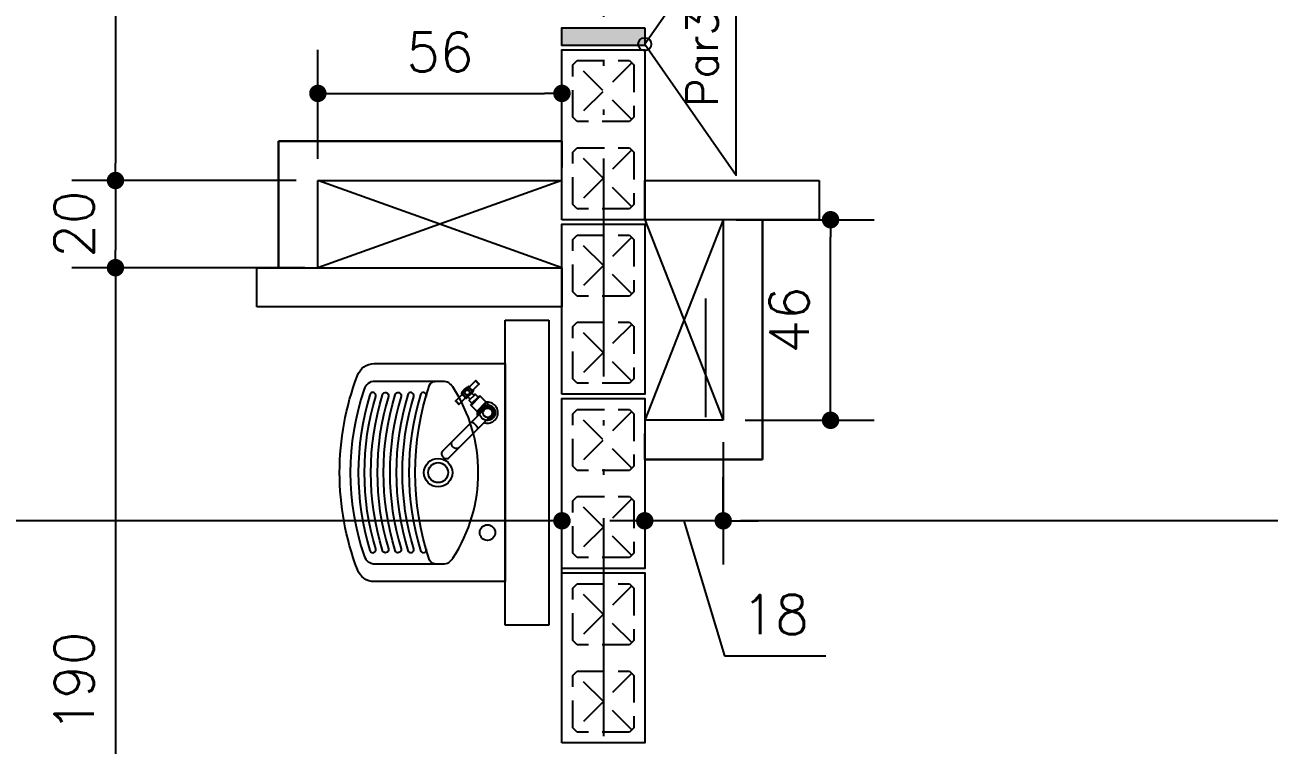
# Model space of a CAD drawing. Extents: x -14651 to 11095, y -4567 to -1290.
# Drawn here: x 731.3 to 1016.8, y -4069.1 to -3903.9 of the extents above; entities that cross this region are included whole.
import ezdxf
from ezdxf.enums import TextEntityAlignment as Align

# ---------------------------------------------------------------- set-up
doc = ezdxf.new("R2010")
doc.units = 0
doc.header["$LTSCALE"] = 25
doc.linetypes.add('DASHED2', pattern=[0.375, 0.25, -0.125])
doc.linetypes.add('ESTILO_TQS_0004', pattern=[3.3, 2, -0.4, 0.05, -0.4, 0.05, -0.4])
for name, color, linetype in [('203', 1, 'DASHED2'), ('241', 2, 'Continuous'), ('247', 50, 'Continuous'), ('253', 251, 'Continuous'), ('ALVENARIA NÃO ESTRUTURAL', 242, 'Continuous'), ('COTA', 1, 'Continuous'), ('EIXOS', 1, 'ESTILO_TQS_0004'), ('Pena_1', 1, 'Continuous'), ('PROJ', 252, 'Continuous'), ('XREF-MC41-BAS-PLN-TIPO-1AO14-FINAL-10$0$PAR_ALV_BAI_ATOMO', 2, 'Continuous'), ('XREF-MC41-BAS-PLN-TIPO-1AO14-FINAL-10$0$PAR_DRY_ATOMO', 3, 'Continuous')]:
    doc.layers.add(name, color=color, linetype=linetype)
doc.styles.add('COTA', font='romans.shx')
doc.dimstyles.new('forma', dxfattribs={"dimscale": 5, "dimtxt": 1.8, "dimasz": 0.8, "dimexe": 2, "dimexo": 1, "dimgap": 1, "dimtad": 1, "dimdec": 1, "dimzin": 9, "dimtxsty": 'COTA', "dimblk1": 'DOT', "dimblk2": 'DOT', "dimsah": 1, "dimcen": 0, "dimdle": 1, "dimclrd": 256, "dimclre": 256, "dimclrt": 2, "dimadec": 0, "dimazin": 0, "dimtfac": 1, "dimtdec": 0, "dimtmove": 0, "dimatfit": 3, "dimfxl": 1, "dimtolj": 1, "dimtzin": 0, "dimarcsym": 0})
pattern_1 = [(0, (8.871, 4.255), (0, 6.985), [5.08, -1.905]), (90, (8.871, 4.255), (-6.985, 4e-16), [5.08, -1.905])]

# ---------------------------------------------------------------- blocks, each defined once
blk = doc.blocks.new('P4020')
blk.add_lwpolyline([(-19.5, -9.5), (19.5, -9.5), (19.5, 9.5), (-19.5, 9.5), (-19.5, -9.5)])
at = {"color": 1, "linetype": 'DASHED2'}
for points in [[(-17, -6), (-16, -7), (-4, -7), (-3, -6), (-3, 6), (-4, 7), (-16, 7), (-17, 6), (-17, -6)], [(3, -6), (4, -7), (16, -7), (17, -6), (17, 6), (16, 7), (4, 7), (3, 6), (3, -6)]]:
    blk.add_lwpolyline(points, dxfattribs=at)
at = {"layer": '203', "color": 253}
for p, q in [((-16.5, 6.5), (-3.5, -6.5)), ((-3.5, 6.5), (-16.5, -6.5)), ((16.5, 6.5), (3.5, -6.5)), ((3.5, 6.5), (16.5, -6.5))]:
    blk.add_line(p, q, dxfattribs=at)
blk = doc.blocks.new('P0520')
at = {"layer": '253'}
blk.add_hatch(color=129, dxfattribs=at).paths.add_polyline_path([(2, 9.5), (-2, 9.5), (-2, -9.5), (2, -9.5)])
blk.add_lwpolyline([(2, 9.5), (-2, 9.5), (-2, -9.5), (2, -9.5), (2, 9.5)])
blk = doc.blocks.new('_IDNPAR_2')
at = {"color": 3}
blk.add_lwpolyline([(1, -0.7), (0, 0), (-1, -0.7)], close=True, dxfattribs=at)
blk.add_circle((0, 0), 0.05, dxfattribs=at)
at = {"layer": '247', "color": 2, "style": 'COTA', "flags": 8}
blk.add_attdef('ID', text='', height=0.24, dxfattribs=at).set_placement((0, -0.4383), align=Align.MIDDLE_CENTER)
blk = doc.blocks.new('_Dot')
at = {"color": 0, "linetype": 'ByBlock', "lineweight": -2}
blk.add_line((-0.5, 0), (-1, 0), dxfattribs=at)
at = {"color": 0, "linetype": 'ByBlock', "const_width": 0.5}
blk.add_lwpolyline([(-0.25, 0, 1), (0.25, 0, 1)], format="xyb", close=True, dxfattribs=at)
blk = doc.blocks.new('*D136')
at = {"layer": 'COTA', "lineweight": -2, "transparency": 16777216}
for p, q in [((757.08, -3678.6), (762.08, -3678.6)), ((752.08, -3682.6), (752.08, -3935.6)), ((793.52, -3939.6), (742.08, -3939.6))]:
    blk.add_line(p, q, dxfattribs=at)
at = {"layer": 'Defpoints', "color": 0, "transparency": 16777216}
for p in [(752.08, -3678.6), (752.08, -3939.6), (798.52, -3939.6)]:
    blk.add_point(p, dxfattribs=at)
at = {"layer": 'COTA', "lineweight": -2, "transparency": 16777216, "xscale": 4, "yscale": 4, "zscale": 4}
for p, rotation in [((752.08, -3678.6), 90), ((752.08, -3939.6), 270)]:
    blk.add_blockref('_Dot', p, dxfattribs=dict(at, rotation=rotation))
at = {"layer": 'COTA', "color": 2, "transparency": 16777216, "insert": (742.58, -3809.1), "char_height": 9, "attachment_point": 5, "rotation": 90, "style": 'COTA'}
blk.add_mtext('\\A1;261 ', dxfattribs=at)
blk = doc.blocks.new('A$Cf20c1e06')
at = {"true_color": 0xffffff}
h = blk.add_hatch(dxfattribs=at)
h.set_pattern_fill('ANGLE')
h.set_pattern_definition(pattern_1)
h.paths.add_polyline_path([(9.1085, 4.192, -0.113615), (9.1213, 4.2195, -0.231363), (9.1182, 4.218), (8.623, 4.218, -0.07375), (8.6332, 4.1958), (8.6801, 3.9855, 0.351222), (8.6839, 3.9825), (9.0586, 3.9825, 0.351222), (9.0624, 3.9855)])
h.paths.add_polyline_path([(9.1221, 4.251, 0.414214), (9.1182, 4.2548), (8.6242, 4.2548, 0.460965), (8.6203, 4.2504), (8.6203, 4.2219, -0.014121), (8.623, 4.218), (9.1182, 4.218, 0.414214), (9.1221, 4.2219)])
h.paths.add_polyline_path([(8.8964, 3.8675, 0.414214), (8.8916, 3.8723), (8.8569, 3.8723, 0.414214), (8.852, 3.8674), (8.8521, 3.8305), (8.8965, 3.8306)])
h.paths.add_polyline_path([(8.8965, 3.9825), (8.852, 3.9825), (8.852, 3.9231), (8.8965, 3.9231)])
h = blk.add_hatch(dxfattribs=at)
h.set_pattern_fill('ANGLE')
h.set_pattern_definition(pattern_1)
h.paths.add_polyline_path([(8.8965, 3.9825), (8.852, 3.9825), (8.852, 3.9231), (8.8965, 3.9231)])
h.paths.add_polyline_path([(8.8982, 3.8257), (8.8498, 3.8257), (8.8498, 3.7783, 1), (8.8983, 3.7783)], flags=17)
h.paths.add_polyline_path([(9.1085, 4.192, -0.113615), (9.1213, 4.2195, -0.231363), (9.1182, 4.218), (8.623, 4.218, -0.07375), (8.6332, 4.1958), (8.6801, 3.9855, 0.351222), (8.6839, 3.9825), (9.0586, 3.9825, 0.351222), (9.0624, 3.9855)])
h.paths.add_polyline_path([(9.1221, 4.251, 0.414214), (9.1182, 4.2548), (8.6242, 4.2548, 0.460965), (8.6203, 4.2504), (8.6203, 4.2219, -0.014121), (8.623, 4.218), (9.1182, 4.218, 0.414214), (9.1221, 4.2219)])
h.paths.add_polyline_path([(8.8983, 3.7783), (8.8982, 3.8257), (8.8498, 3.8257), (8.8498, 3.7783, 1)])
h.paths.add_polyline_path([(8.9007, 3.8306, -0.414214), (8.9031, 3.8283), (8.9031, 3.8281, -0.414214), (8.9007, 3.8258), (8.8982, 3.8257), (8.8983, 3.7783, -1), (8.8498, 3.7783), (8.8498, 3.8257), (8.8472, 3.8257, -0.414214), (8.8449, 3.828), (8.8449, 3.8282, -0.414214), (8.8472, 3.8305), (8.8521, 3.8305), (8.852, 3.8674, -0.414214), (8.8569, 3.8723), (8.8569, 3.8742, -0.414214), (8.8598, 3.8771), (8.8648, 3.8771), (8.8648, 3.8988), (8.864, 3.8988, -0.222161), (8.8603, 3.9005), (8.8569, 3.9045), (8.8577, 3.9045), (8.8516, 3.9127), (8.844, 3.9127), (8.844, 3.9231), (8.9048, 3.9231), (8.9048, 3.9127), (8.8972, 3.9127), (8.8912, 3.9045), (8.8925, 3.9045), (8.8892, 3.9006, -0.222161), (8.8855, 3.8988), (8.8836, 3.8988), (8.8836, 3.8771), (8.8893, 3.8771, -0.414214), (8.8922, 3.8742), (8.8922, 3.8723, -0.378388), (8.8964, 3.8675), (8.8965, 3.8306)])
at = {"layer": 'ALVENARIA NÃO ESTRUTURAL'}
for p, q in [((8.4427, 4.6153), (7.7927, 4.6153)), ((7.7927, 4.6153), (7.7927, 4.3253)), ((7.7927, 4.3253), (7.7927, 4.6153)), ((7.7927, 4.6153), (8.4427, 4.6153)), ((8.4427, 4.5253), (8.4427, 4.6153)), ((8.4427, 4.6153), (8.4427, 4.5553)), ((7.8827, 4.3253), (7.8827, 4.5253)), ((7.8827, 4.5253), (8.4427, 4.5253)), ((8.6327, 4.4353), (8.6327, 4.5253)), ((8.6327, 4.5253), (9.0327, 4.5253)), ((9.0327, 4.5253), (9.0327, 4.4353)), ((9.0327, 4.4353), (8.6327, 4.4353)), ((8.9027, 4.4353), (8.8127, 4.4353)), ((8.8127, 4.4353), (8.8127, 3.9753)), ((8.8427, 4.4353), (8.9027, 4.4353)), ((8.9027, 3.8853), (8.9027, 4.4353)), ((8.9027, 4.4353), (8.9027, 3.8853)), ((7.7427, 4.3253), (8.4427, 4.3253)), ((7.7427, 4.2353), (7.7427, 4.3253)), ((8.4427, 4.3253), (8.4427, 4.2353)), ((8.4427, 4.2353), (7.7427, 4.2353)), ((8.3127, 3.5053), (8.3127, 4.2053)), ((8.3127, 4.2053), (8.4127, 4.2053)), ((8.4127, 4.2053), (8.4127, 3.5053)), ((8.8127, 3.9753), (8.6327, 3.9753)), ((8.6327, 3.9753), (8.6327, 3.8853)), ((8.6327, 3.8853), (8.6327, 3.9453)), ((8.6327, 3.8853), (8.9027, 3.8853)), ((8.9027, 3.8853), (8.6327, 3.8853)), ((8.4127, 3.5053), (8.3127, 3.5053))]:
    blk.add_line(p, q, dxfattribs=at)
at = {"layer": 'Pena_1'}
for p, q in [((8.4427, 4.3253), (7.8827, 4.5253)), ((8.4427, 4.5253), (7.8827, 4.3253)), ((8.6327, 4.4353), (8.8127, 3.9753)), ((8.8127, 4.4353), (8.6327, 3.9753))]:
    blk.add_line(p, q, dxfattribs=at)
at = {"layer": 'PROJ'}
for p, q in [((8.2445, 4.0657), (8.2523, 4.0579)), ((8.2124, 4.0357), (8.2291, 4.0524)), ((8.2133, 4.0394), (8.2253, 4.0515)), ((8.2307, 4.0341), (8.2208, 4.0242)), ((8.2283, 4.0332), (8.2218, 4.0267)), ((8.2406, 4.044), (8.2307, 4.0341)), ((8.2381, 4.043), (8.2316, 4.0365)), ((8.2342, 4.0096), (8.2551, 4.0305)), ((8.2504, 4.0286), (8.2362, 4.0144)), ((8.2069, 4.0125), (8.1991, 4.0203)), ((8.2483, 3.9953), (8.2695, 4.0165)), ((8.2504, 3.9974), (8.2497, 3.9981)), ((8.2644, 4.0001), (8.264, 3.9997)), ((8.2645, 4.0002), (8.2644, 4.0001)), ((8.2667, 4.0151), (8.2674, 4.0144)), ((8.2695, 4.0165), (8.2823, 4.0038)), ((8.2823, 4.0038), (8.2823, 4.0038)), ((8.2539, 3.9896), (8.2483, 3.9953)), ((8.2789, 3.9849), (8.2792, 3.9852)), ((8.2792, 3.9852), (8.2794, 3.9854))]:
    blk.add_line(p, q, dxfattribs=at)
for points in [[(8.0122, 3.6053, -0.320344), (7.9736, 3.6328, -0.18377), (7.9736, 4.0778, -0.320344), (8.0122, 4.1053), (8.3127, 4.1053), (8.3127, 3.6053)], [(8.1923, 3.6588, 0.298099), (8.1923, 4.0518, 0.268188), (8.1702, 4.0646), (8.0135, 4.0646, 0.329622), (7.9892, 4.0465, 0.167299), (7.9892, 3.6641, 0.329622), (8.0135, 3.646), (8.1702, 3.646, 0.268188)], [(8.2492, 3.9849), (8.192, 3.9277), (8.1689, 3.9046), (8.1679, 3.9034), (8.1672, 3.902), (8.1667, 3.9004), (8.1665, 3.8987), (8.1666, 3.897), (8.167, 3.8953), (8.1677, 3.8937), (8.1687, 3.8921), (8.1699, 3.8908), (8.1713, 3.8896), (8.1728, 3.8886), (8.1745, 3.8879), (8.1762, 3.8875), (8.1779, 3.8874), (8.1795, 3.8875), (8.1811, 3.888), (8.1825, 3.8888), (8.1838, 3.8898), (8.2068, 3.9128), (8.2641, 3.9701), (8.2661, 3.9695), (8.2691, 3.9689), (8.2722, 3.9688), (8.2753, 3.969), (8.2784, 3.9696), (8.2813, 3.9707), (8.2841, 3.972), (8.2866, 3.9738), (8.289, 3.9758), (8.2894, 3.9762), (8.2914, 3.9786), (8.293, 3.9812), (8.2943, 3.984), (8.2953, 3.987), (8.2959, 3.99), (8.296, 3.9931), (8.2958, 3.9962), (8.2952, 3.9992), (8.2941, 4.0022), (8.2928, 4.0049), (8.291, 4.0075), (8.289, 4.0098), (8.2883, 4.0105), (8.2858, 4.0125), (8.2832, 4.0141), (8.2804, 4.0154), (8.2774, 4.0163), (8.2743, 4.0168), (8.2712, 4.0169), (8.2682, 4.0166), (8.2686, 4.0171), (8.2551, 4.0305, 0.414214), (8.2537, 4.0305), (8.2518, 4.0286, -0.414214), (8.2504, 4.0286), (8.2439, 4.035), (8.2412, 4.0323), (8.2357, 4.0377), (8.2383, 4.0403, 0.366757), (8.2385, 4.0429, -0.366223), (8.2386, 4.0442), (8.2523, 4.0579, 0.414214), (8.2523, 4.0593), (8.2459, 4.0657, 0.414214), (8.2445, 4.0657), (8.2308, 4.052, -0.428794), (8.2294, 4.052), (8.2291, 4.0524, 0.414214), (8.2277, 4.0524), (8.2261, 4.0508), (8.2253, 4.0515), (8.2194, 4.0467), (8.2181, 4.0454), (8.2133, 4.0394), (8.214, 4.0387), (8.2124, 4.0371, 0.414214), (8.2124, 4.0357), (8.2128, 4.0354, -0.429981), (8.2128, 4.034), (8.1991, 4.0203, 0.414214), (8.1991, 4.0189), (8.2055, 4.0125, 0.414214), (8.2069, 4.0125), (8.2206, 4.0262, -0.366509), (8.2219, 4.0263, 0.366757), (8.2245, 4.0265), (8.227, 4.0291), (8.2325, 4.0236), (8.2298, 4.0208), (8.2362, 4.0144, -0.414214), (8.2362, 4.013), (8.2342, 4.0111, 0.414214), (8.2342, 4.0096), (8.2477, 3.9962), (8.2482, 3.9966), (8.248, 3.9941), (8.248, 3.991), (8.2484, 3.9879)], [(8.0156, 4.03, 1), (8.0019, 4.0337, 0.147691), (8.0019, 3.6769, 1), (8.0156, 3.6806, -0.148039)], [(8.0447, 4.03, 0.148039), (8.0447, 3.6806, -1), (8.0309, 3.6769, -0.147691), (8.0309, 4.0337, -1)], [(8.0737, 3.6806, -1), (8.0599, 3.6769, -0.147691), (8.0599, 4.0337, -1), (8.0737, 4.03, 0.148039)], [(8.1027, 4.03, 1), (8.089, 4.0337, 0.147691), (8.089, 3.6769, 1), (8.1027, 3.6806, -0.148039)], [(8.2898, 3.9928, -1), (8.2541, 3.9928, -1)], [(8.1913, 3.8553, -1), (8.1261, 3.8553, -1)], [(8.1816, 3.8553, -1), (8.1358, 3.8553, -1)], [(8.2898, 3.7178, -1), (8.2541, 3.7178, -1)]]:
    blk.add_lwpolyline(points, format="xyb", close=True, dxfattribs=at)
for points in [[(8.1509, 3.646, -0.329955), (8.1392, 3.6547, -0.165795), (8.1392, 4.0559, -0.329955), (8.1509, 4.0646)], [(8.1318, 4.03, 1), (8.118, 4.0337, 0.147691), (8.118, 3.6769, 1), (8.1318, 3.6806)]]:
    blk.add_lwpolyline(points, format="xyb", dxfattribs=at)
for points in [[(8.2261, 4.0508), (8.214, 4.0387)], [(8.2149, 4.0363), (8.2285, 4.0499)], [(8.215, 4.037), (8.2279, 4.0499)], [(8.2357, 4.0377), (8.227, 4.0291)], [(8.2325, 4.0236), (8.2412, 4.0323)], [(8.2362, 4.013), (8.2518, 4.0286)], [(8.2482, 3.9966), (8.2682, 4.0166)], [(8.2492, 3.9849), (8.2641, 3.9998), (8.2646, 4.0003), (8.2651, 4.0007), (8.2656, 4.0011), (8.266, 4.0014), (8.2662, 4.0016), (8.2664, 4.0017), (8.2666, 4.0018), (8.2667, 4.0019), (8.2668, 4.0019), (8.2669, 4.002), (8.2671, 4.0021), (8.2673, 4.0022), (8.2674, 4.0023), (8.2676, 4.0024), (8.2678, 4.0024), (8.2679, 4.0025), (8.2681, 4.0026), (8.2683, 4.0026), (8.2686, 4.0027), (8.2689, 4.0028), (8.2693, 4.0029), (8.2697, 4.003), (8.2701, 4.0031), (8.2707, 4.0032), (8.2714, 4.0033), (8.2721, 4.0033), (8.2729, 4.0032), (8.2736, 4.0032), (8.2743, 4.003), (8.2751, 4.0028), (8.2758, 4.0026), (8.2765, 4.0023), (8.2771, 4.0019), (8.2778, 4.0015), (8.2784, 4.0011), (8.279, 4.0006), (8.2795, 4), (8.2801, 3.9994), (8.2805, 3.9988), (8.2809, 3.9982), (8.2813, 3.9975), (8.2816, 3.9968), (8.2819, 3.9961), (8.2821, 3.9954), (8.2823, 3.9947), (8.2824, 3.9939), (8.2824, 3.9932), (8.2824, 3.9926), (8.2824, 3.9921), (8.2824, 3.9919), (8.2824, 3.9916), (8.2823, 3.9914), (8.2823, 3.9912), (8.2823, 3.991), (8.2822, 3.9907), (8.2822, 3.9905), (8.2821, 3.9902), (8.282, 3.9899), (8.2819, 3.9896), (8.2818, 3.9893), (8.2817, 3.9889), (8.2813, 3.9881), (8.2808, 3.9873), (8.2803, 3.9865), (8.2796, 3.9857), (8.2789, 3.9849)], [(8.2641, 3.9701), (8.2792, 3.9852)]]:
    blk.add_lwpolyline(points, dxfattribs=at)
for points in [[(8.2218, 4.0267, 0), (8.2217, 4.0268, 0), (8.2217, 4.0269, 0), (8.2216, 4.0272, 0), (8.2215, 4.0275, 0), (8.2213, 4.0278, 0), (8.2212, 4.0281, 0), (8.221, 4.0285, 0), (8.2208, 4.0289, 0), (8.2205, 4.0293, 0), (8.2203, 4.0298, 0), (8.22, 4.0302, 0), (8.2196, 4.0307, 0), (8.2194, 4.031, 0), (8.2192, 4.0313, 0), (8.2189, 4.0315, 0), (8.2186, 4.0319, 0), (8.2182, 4.0323, 0), (8.2178, 4.0326, 0), (8.2174, 4.0329, 0), (8.2171, 4.0332, 0), (8.2167, 4.0334, 0), (8.2163, 4.0337, 0), (8.216, 4.0339, 0), (8.2156, 4.0341, 0), (8.2152, 4.0343, 0), (8.2148, 4.0345, 0), (8.2145, 4.0347, 0), (8.2141, 4.0348, 0), (8.2138, 4.035, 0), (8.2136, 4.035, 0), (8.2134, 4.0351, 0), (8.2133, 4.0352, 0), (8.2131, 4.0352, 0), (8.213, 4.0353, 0), (8.2129, 4.0353, 0), (8.2129, 4.0353, 0), (8.2128, 4.0354, 0), (8.2128, 4.0354, 0), (8.2128, 4.0354, 0)], [(8.2128, 4.034, 0), (8.2128, 4.034, 0), (8.2128, 4.0339, 0), (8.2129, 4.0339, 0), (8.2129, 4.0339, 0), (8.213, 4.0339, 0), (8.2131, 4.0339, 0), (8.2132, 4.0338, 0), (8.2134, 4.0338, 0), (8.2135, 4.0337, 0), (8.2137, 4.0337, 0), (8.214, 4.0336, 0), (8.2143, 4.0335, 0), (8.2143, 4.0335, 0), (8.2147, 4.0334, 0), (8.215, 4.0332, 0), (8.2153, 4.0331, 0), (8.2157, 4.0329, 0), (8.216, 4.0328, 0), (8.2163, 4.0326, 0), (8.2166, 4.0324, 0), (8.217, 4.0321, 0), (8.2172, 4.032, 0), (8.2174, 4.0318, 0), (8.2176, 4.0316, 0), (8.2178, 4.0314, 0), (8.218, 4.0312, 0), (8.2182, 4.031, 0), (8.2184, 4.0307, 0), (8.2186, 4.0305, 0), (8.2188, 4.0302, 0), (8.219, 4.03, 0), (8.2192, 4.0297, 0), (8.2193, 4.0294, 0), (8.2195, 4.0291, 0), (8.2197, 4.0287, 0), (8.2199, 4.0283, 0), (8.22, 4.0279, 0), (8.2201, 4.0277, 0), (8.2202, 4.0274, 0), (8.2203, 4.0271, 0), (8.2204, 4.0269, 0), (8.2204, 4.0267, 0), (8.2204, 4.0266, 0)], [(8.2316, 4.0365, 0), (8.2317, 4.0367, 0), (8.2317, 4.037, 0), (8.2318, 4.0372, 0), (8.2319, 4.0375, 0), (8.2319, 4.0379, 0), (8.232, 4.0384, 0), (8.232, 4.0389, 0), (8.2319, 4.0394, 0), (8.2318, 4.04, 0), (8.2317, 4.0405, 0), (8.2315, 4.041, 0), (8.2312, 4.0415, 0), (8.2311, 4.0419, 0), (8.2309, 4.0422, 0), (8.2307, 4.0425, 0), (8.2304, 4.0428, 0), (8.2302, 4.0431, 0), (8.2299, 4.0433, 0), (8.2296, 4.0437, 0), (8.2292, 4.044, 0), (8.2288, 4.0443, 0), (8.2284, 4.0445, 0), (8.228, 4.0447, 0), (8.2275, 4.0449, 0), (8.2271, 4.0451, 0), (8.2267, 4.0452, 0), (8.2262, 4.0453, 0), (8.2257, 4.0453, 0), (8.2251, 4.0454, 0), (8.2246, 4.0453, 0), (8.2243, 4.0453, 0), (8.2239, 4.0452, 0), (8.2236, 4.0451, 0), (8.2232, 4.045, 0), (8.2229, 4.0449, 0), (8.2226, 4.0447, 0), (8.2223, 4.0446, 0), (8.2221, 4.0445, 0), (8.2219, 4.0443, 0), (8.2217, 4.0442, 0), (8.2214, 4.044, 0), (8.2212, 4.0438, 0), (8.221, 4.0436, 0), (8.2208, 4.0433, 0), (8.2206, 4.0431, 0), (8.2204, 4.0428, 0), (8.2202, 4.0425, 0), (8.22, 4.0421, 0), (8.2198, 4.0416, 0), (8.2196, 4.0412, 0), (8.2195, 4.0407, 0), (8.2195, 4.0402, 0), (8.2194, 4.0398, 0), (8.2194, 4.0393, 0), (8.2195, 4.0388, 0), (8.2196, 4.0382, 0), (8.2197, 4.0377, 0), (8.2199, 4.0372, 0), (8.2201, 4.0367, 0), (8.2204, 4.0362, 0), (8.2206, 4.0359, 0), (8.2209, 4.0355, 0), (8.2211, 4.0352, 0), (8.2214, 4.0349, 0), (8.2218, 4.0345, 0), (8.2222, 4.0342, 0), (8.2226, 4.0339, 0), (8.223, 4.0337, 0), (8.2234, 4.0335, 0), (8.2238, 4.0333, 0), (8.2243, 4.0331, 0), (8.2248, 4.033, 0), (8.2252, 4.0329, 0), (8.2257, 4.0328, 0), (8.2262, 4.0328, 0), (8.2268, 4.0329, 0), (8.2273, 4.0329, 0), (8.2276, 4.033, 0), (8.228, 4.0331, 0), (8.2283, 4.0332, 0)], [(8.2218, 4.0352, 0), (8.2217, 4.0353, 0), (8.2215, 4.0355, 0), (8.2213, 4.0358, 0), (8.2211, 4.036, 0), (8.2209, 4.0363, 0), (8.2208, 4.0366, 0), (8.2206, 4.0369, 0), (8.2205, 4.0372, 0), (8.2204, 4.0376, 0), (8.2203, 4.0381, 0), (8.2202, 4.0386, 0), (8.2202, 4.039, 0), (8.2202, 4.0395, 0), (8.2202, 4.0399, 0), (8.2203, 4.0403, 0), (8.2204, 4.0407, 0), (8.2206, 4.0411, 0), (8.2207, 4.0415, 0), (8.2209, 4.0419, 0), (8.2212, 4.0422, 0), (8.2213, 4.0424, 0), (8.2215, 4.0427, 0), (8.2217, 4.0429, 0), (8.2219, 4.0431, 0), (8.2221, 4.0433, 0), (8.2223, 4.0434, 0), (8.2225, 4.0436, 0), (8.2227, 4.0437, 0), (8.2229, 4.0438, 0), (8.2231, 4.044, 0), (8.2234, 4.0441, 0), (8.2237, 4.0442, 0), (8.224, 4.0443, 0), (8.2243, 4.0444, 0), (8.2247, 4.0445, 0), (8.225, 4.0446, 0), (8.2254, 4.0446, 0), (8.2259, 4.0446, 0), (8.2263, 4.0446, 0), (8.2268, 4.0445, 0), (8.2271, 4.0444, 0), (8.2275, 4.0443, 0), (8.2279, 4.0441, 0), (8.2283, 4.044, 0), (8.2286, 4.0438, 0), (8.229, 4.0435, 0), (8.2292, 4.0434, 0), (8.2294, 4.0432, 0), (8.2296, 4.043, 0), (8.2296, 4.043, 0)], [(8.2204, 4.0266, 0), (8.2206, 4.0267, 0), (8.2207, 4.0268, 0), (8.2209, 4.0269, 0), (8.2211, 4.0269, 0), (8.2212, 4.0269, 0), (8.2214, 4.0269, 0), (8.2216, 4.0268, 0), (8.2217, 4.0267, 0), (8.2218, 4.0267, 0)], [(8.2278, 4.034, 0), (8.2275, 4.0339, 0), (8.2272, 4.0338, 0), (8.2269, 4.0337, 0), (8.2264, 4.0336, 0), (8.226, 4.0336, 0), (8.226, 4.0336, 0), (8.2255, 4.0336, 0), (8.2251, 4.0336, 0), (8.2247, 4.0337, 0), (8.2242, 4.0338, 0), (8.2239, 4.0339, 0), (8.2235, 4.034, 0), (8.2231, 4.0342, 0), (8.2228, 4.0344, 0), (8.2226, 4.0346, 0), (8.2223, 4.0347, 0), (8.2221, 4.0349, 0), (8.2219, 4.0351, 0), (8.2218, 4.0352, 0)], [(8.2283, 4.0332, 0), (8.2283, 4.0334, 0), (8.2282, 4.0335, 0), (8.2281, 4.0337, 0), (8.228, 4.0338, 0), (8.228, 4.0339, 0), (8.2279, 4.0339, 0), (8.2279, 4.034, 0), (8.2278, 4.034, 0), (8.2278, 4.034, 0)], [(8.2283, 4.0332, 0), (8.2287, 4.0334, 0), (8.2291, 4.0337, 0), (8.2294, 4.0339, 0), (8.2298, 4.0342, 0), (8.2301, 4.0345, 0), (8.2304, 4.0349, 0), (8.2307, 4.0352, 0), (8.231, 4.0356, 0), (8.2313, 4.036, 0), (8.2316, 4.0365, 0)], [(8.2294, 4.052, 0), (8.2294, 4.052, 0), (8.2294, 4.052, 0), (8.2295, 4.0519, 0), (8.2295, 4.0518, 0), (8.2296, 4.0516, 0), (8.2296, 4.0515, 0), (8.2297, 4.0512, 0), (8.2298, 4.051, 0), (8.2299, 4.0507, 0), (8.2301, 4.0504, 0), (8.2302, 4.05, 0), (8.2304, 4.0497, 0), (8.2306, 4.0493, 0), (8.2309, 4.0488, 0), (8.2312, 4.0484, 0), (8.2315, 4.0479, 0), (8.2317, 4.0477, 0), (8.2319, 4.0474, 0), (8.2321, 4.0471, 0), (8.2324, 4.0468, 0), (8.2326, 4.0465, 0), (8.2329, 4.0462, 0), (8.2332, 4.0459, 0), (8.2336, 4.0456, 0), (8.234, 4.0453, 0), (8.2343, 4.045, 0), (8.2347, 4.0447, 0), (8.2351, 4.0445, 0), (8.2355, 4.0443, 0), (8.2358, 4.0441, 0), (8.2362, 4.0439, 0), (8.2366, 4.0437, 0), (8.2369, 4.0435, 0), (8.2373, 4.0434, 0), (8.2375, 4.0432, 0), (8.2377, 4.0432, 0), (8.2379, 4.0431, 0), (8.2381, 4.043, 0)], [(8.2382, 4.0443, 0), (8.238, 4.0444, 0), (8.2378, 4.0444, 0), (8.2376, 4.0445, 0), (8.2374, 4.0446, 0), (8.2371, 4.0447, 0), (8.2368, 4.0448, 0), (8.2364, 4.0449, 0), (8.2361, 4.0451, 0), (8.2357, 4.0453, 0), (8.2354, 4.0454, 0), (8.2351, 4.0456, 0), (8.2348, 4.0458, 0), (8.2344, 4.046, 0), (8.2341, 4.0463, 0), (8.2339, 4.0465, 0), (8.2337, 4.0467, 0), (8.2335, 4.0469, 0), (8.2333, 4.0471, 0), (8.2331, 4.0473, 0), (8.2329, 4.0475, 0), (8.2328, 4.0477, 0), (8.2326, 4.0479, 0), (8.2324, 4.0481, 0), (8.2323, 4.0483, 0), (8.2322, 4.0486, 0), (8.232, 4.0489, 0), (8.2319, 4.0491, 0), (8.2317, 4.0495, 0), (8.2315, 4.0499, 0), (8.2314, 4.0502, 0), (8.2313, 4.0505, 0), (8.2312, 4.0508, 0), (8.2311, 4.0511, 0), (8.231, 4.0513, 0), (8.231, 4.0515, 0), (8.2309, 4.0517, 0), (8.2309, 4.0518, 0), (8.2309, 4.0519, 0), (8.2309, 4.052, 0), (8.2308, 4.052, 0), (8.2308, 4.052, 0)], [(8.2308, 4.037, 0), (8.2308, 4.0369, 0), (8.2308, 4.0369, 0), (8.2309, 4.0368, 0), (8.231, 4.0368, 0), (8.2311, 4.0367, 0), (8.2312, 4.0366, 0), (8.2313, 4.0366, 0), (8.2315, 4.0365, 0), (8.2316, 4.0365, 0)], [(8.2381, 4.043, 0), (8.238, 4.0431, 0), (8.238, 4.0433, 0), (8.2379, 4.0434, 0), (8.2379, 4.0436, 0), (8.2379, 4.0438, 0), (8.2379, 4.044, 0), (8.238, 4.0441, 0), (8.2381, 4.0443, 0), (8.2382, 4.0443, 0)], [(8.2823, 4.0038, 0), (8.2821, 4.0039, 0), (8.2818, 4.0042, 0), (8.2812, 4.0047, 0), (8.2804, 4.0054, 0), (8.2791, 4.0063, 0), (8.2778, 4.0071, 0), (8.2763, 4.0078, 0), (8.2748, 4.0084, 0), (8.2731, 4.0089, 0), (8.2713, 4.0093, 0), (8.2701, 4.0094, 0), (8.2688, 4.0094, 0), (8.2679, 4.0094, 0), (8.2671, 4.0093, 0), (8.2662, 4.0092, 0), (8.2653, 4.009, 0), (8.2645, 4.0087, 0), (8.2636, 4.0084, 0), (8.2627, 4.0081, 0), (8.262, 4.0076, 0), (8.2612, 4.0072, 0), (8.2607, 4.0068, 0), (8.2602, 4.0064, 0), (8.2597, 4.006, 0), (8.2592, 4.0056, 0), (8.2588, 4.0052, 0), (8.2584, 4.0047, 0), (8.258, 4.0042, 0), (8.2577, 4.0037, 0), (8.2573, 4.0032, 0), (8.257, 4.0025, 0), (8.2567, 4.0019, 0), (8.2564, 4.0013, 0), (8.256, 4.0003, 0), (8.2558, 3.9993, 0), (8.2555, 3.9981, 0), (8.2554, 3.997, 0), (8.2554, 3.9958, 0), (8.2554, 3.9946, 0), (8.2555, 3.9934, 0), (8.2558, 3.9922, 0), (8.2559, 3.9916, 0)], [(8.2569, 3.9926, 0), (8.2571, 3.9951, 0), (8.2577, 3.9975, 0), (8.2586, 3.9997, 0), (8.2599, 4.0018, 0), (8.2615, 4.0037, 0), (8.2634, 4.0052, 0), (8.2656, 4.0064, 0), (8.2679, 4.0073, 0), (8.2703, 4.0078, 0), (8.2727, 4.0078, 0), (8.2751, 4.0075, 0), (8.2775, 4.0068, 0), (8.2797, 4.0057, 0), (8.2817, 4.0043, 0), (8.2834, 4.0026, 0), (8.2848, 4.0006, 0), (8.2859, 3.9984, 0), (8.2867, 3.996, 0), (8.287, 3.9936, 0), (8.2869, 3.9912, 0), (8.2866, 3.9893, 0)], [(8.2498, 3.9558, 0), (8.2499, 3.956, 0), (8.25, 3.9561, 0), (8.25, 3.9562, 0), (8.2501, 3.9564, 0), (8.2501, 3.9567, 0), (8.25, 3.9569, 0), (8.25, 3.9571, 0), (8.2499, 3.9574, 0), (8.2498, 3.9577, 0), (8.2496, 3.9581, 0), (8.2495, 3.9584, 0), (8.2492, 3.9588, 0), (8.249, 3.9593, 0), (8.2487, 3.9598, 0), (8.2483, 3.9603, 0), (8.248, 3.9608, 0), (8.2475, 3.9614, 0), (8.2471, 3.962, 0), (8.2466, 3.9626, 0), (8.246, 3.9632, 0), (8.2455, 3.9638, 0), (8.2449, 3.9645, 0), (8.2442, 3.9651, 0), (8.2436, 3.9657, 0), (8.243, 3.9663, 0), (8.2424, 3.9669, 0), (8.2417, 3.9674, 0), (8.2411, 3.9679, 0), (8.2405, 3.9684, 0), (8.24, 3.9688, 0), (8.2394, 3.9692, 0), (8.2389, 3.9695, 0), (8.2384, 3.9698, 0), (8.238, 3.9701, 0), (8.2376, 3.9703, 0), (8.2372, 3.9705, 0), (8.2369, 3.9706, 0), (8.2365, 3.9707, 0), (8.2363, 3.9708, 0), (8.236, 3.9709, 0), (8.2358, 3.9709, 0), (8.2356, 3.9709, 0), (8.2354, 3.9709, 0), (8.2352, 3.9708, 0), (8.2351, 3.9708, 0), (8.235, 3.9707, 0)], [(8.2754, 3.9782, 0), (8.273, 3.9778, 0), (8.2718, 3.9778, 0)], [(8.2826, 3.9822, 0), (8.2807, 3.9806, 0), (8.2786, 3.9793, 0), (8.2764, 3.9784, 0), (8.2754, 3.9782, 0)], [(8.2866, 3.9893, 0), (8.2858, 3.987, 0), (8.2847, 3.9848, 0), (8.2832, 3.9829, 0), (8.2826, 3.9822, 0)], [(8.2068, 3.9128, 0), (8.2067, 3.9127, 0), (8.2062, 3.9122, 0), (8.2055, 3.9118, 0), (8.2049, 3.9114, 0), (8.2041, 3.911, 0), (8.2034, 3.9108, 0), (8.2027, 3.9106, 0), (8.2018, 3.9105, 0), (8.201, 3.9104, 0), (8.2002, 3.9104, 0), (8.1994, 3.9105, 0), (8.1986, 3.9106, 0), (8.1977, 3.9109, 0), (8.1969, 3.9111, 0), (8.1961, 3.9115, 0), (8.1953, 3.9119, 0), (8.1946, 3.9124, 0), (8.1939, 3.9129, 0), (8.1932, 3.9135, 0), (8.1926, 3.9141, 0), (8.192, 3.9148, 0), (8.1915, 3.9155, 0), (8.191, 3.9162, 0), (8.1906, 3.917, 0), (8.1903, 3.9178, 0), (8.19, 3.9186, 0), (8.1898, 3.9194, 0), (8.1896, 3.9202, 0), (8.1895, 3.9211, 0), (8.1895, 3.9219, 0), (8.1896, 3.9227, 0), (8.1897, 3.9235, 0), (8.1899, 3.9243, 0), (8.1902, 3.925, 0), (8.1905, 3.9257, 0), (8.1909, 3.9264, 0), (8.1914, 3.927, 0), (8.1919, 3.9276, 0), (8.192, 3.9277, 0)]]:
    blk.add_polyline3d(points, dxfattribs=at)
for centre, radius, start, end in [((8.2238, 4.0276), 0.00352, 195.144, 202.7253), ((8.2259, 4.0275), 0.00419, 191.3018, 196.5618), ((8.2257, 4.0391), 0.00551, 292.521, 337.4698), ((8.2257, 4.0391), 0.00551, 337.4878, 44.9995), ((8.2373, 4.0389), 0.00416, 73.4218, 78.7314), ((8.2372, 4.041), 0.00352, 67.2783, 74.8724), ((8.272, 3.9928), 0.013, 278.7761, 171.2256), ((8.272, 3.9928), 0.012, 285.8896, 164.1129), ((8.272, 3.9928), 0.0105, 136.2269, 313.2499)]:
    blk.add_arc(centre, radius, start, end, dxfattribs=at)
at = {"layer": 'XREF-MC41-BAS-PLN-TIPO-1AO14-FINAL-10$0$PAR_ALV_BAI_ATOMO'}
blk.add_line((7.7927, 4.3253), (7.8827, 4.3253), dxfattribs=at)
at = {"layer": 'XREF-MC41-BAS-PLN-TIPO-1AO14-FINAL-10$0$PAR_DRY_ATOMO'}
blk.add_line((7.8527, 4.3253), (7.7927, 4.3253), dxfattribs=at)
blk = doc.blocks.new('*D291')
at = {"layer": 'COTA', "lineweight": -2, "transparency": 16777216}
for p, q in [((793.52, -3939.6), (742.08, -3939.6)), ((752.08, -3943.6), (752.08, -3955.6)), ((793.52, -3959.6), (742.08, -3959.6))]:
    blk.add_line(p, q, dxfattribs=at)
at = {"layer": 'Defpoints', "color": 0, "transparency": 16777216}
for p in [(798.52, -3939.6), (752.08, -3959.6), (798.52, -3959.6)]:
    blk.add_point(p, dxfattribs=at)
at = {"layer": 'COTA', "lineweight": -2, "transparency": 16777216, "xscale": 4, "yscale": 4, "zscale": 4}
for p, rotation in [((752.08, -3939.6), 90), ((752.08, -3959.6), 270)]:
    blk.add_blockref('_Dot', p, dxfattribs=dict(at, rotation=rotation))
at = {"layer": 'COTA', "color": 2, "transparency": 16777216, "insert": (742.58, -3949.6), "char_height": 9, "attachment_point": 5, "rotation": 90, "style": 'COTA'}
blk.add_mtext('\\A1;20 ', dxfattribs=at)
blk = doc.blocks.new('*D199')
at = {"layer": 'COTA', "lineweight": -2, "transparency": 16777216}
for p, q in [((793.52, -3959.6), (742.08, -3959.6)), ((752.08, -3963.6), (752.08, -4145.6)), ((749.52, -4149.6), (742.08, -4149.6))]:
    blk.add_line(p, q, dxfattribs=at)
at = {"layer": 'Defpoints', "color": 0, "transparency": 16777216}
for p in [(798.52, -3959.6), (752.08, -4149.6), (754.52, -4149.6)]:
    blk.add_point(p, dxfattribs=at)
at = {"layer": 'COTA', "lineweight": -2, "transparency": 16777216, "xscale": 4, "yscale": 4, "zscale": 4}
for p, rotation in [((752.08, -3959.6), 90), ((752.08, -4149.6), 270)]:
    blk.add_blockref('_Dot', p, dxfattribs=dict(at, rotation=rotation))
at = {"layer": 'COTA', "color": 2, "transparency": 16777216, "insert": (742.58, -4054.6), "char_height": 9, "attachment_point": 5, "rotation": 90, "style": 'COTA'}
blk.add_mtext('\\A1;190 ', dxfattribs=at)
blk = doc.blocks.new('*D292')
at = {"layer": 'COTA', "lineweight": -2, "transparency": 16777216}
for p, q in [((798.52, -3934.6), (798.52, -3909.62)), ((854.52, -3934.6), (854.52, -3909.62)), ((802.52, -3919.62), (850.52, -3919.62))]:
    blk.add_line(p, q, dxfattribs=at)
at = {"layer": 'Defpoints', "color": 0, "transparency": 16777216}
for p in [(854.52, -3919.62), (798.52, -3939.6), (854.52, -3939.6)]:
    blk.add_point(p, dxfattribs=at)
at = {"layer": 'COTA', "lineweight": -2, "transparency": 16777216, "xscale": 4, "yscale": 4, "zscale": 4, "rotation": 180}
blk.add_blockref('_Dot', (798.52, -3919.62), dxfattribs=at)
at = {"layer": 'COTA', "lineweight": -2, "transparency": 16777216, "xscale": 4, "yscale": 4, "zscale": 4}
blk.add_blockref('_Dot', (854.52, -3919.62), dxfattribs=at)
at = {"layer": 'COTA', "color": 2, "transparency": 16777216, "insert": (826.52, -3910.12), "char_height": 9, "attachment_point": 5, "style": 'COTA'}
blk.add_mtext('\\A1;56 ', dxfattribs=at)
blk = doc.blocks.new('*D248')
at = {"layer": 'COTA', "lineweight": -2, "transparency": 16777216}
for p, q in [((891.52, -4019.11), (891.52, -4007.65)), ((1464.52, -4012.65), (1464.52, -4007.65)), ((1460.52, -4017.65), (895.52, -4017.65))]:
    blk.add_line(p, q, dxfattribs=at)
at = {"layer": 'Defpoints', "color": 0, "transparency": 16777216}
for p in [(891.52, -4017.65), (1464.52, -4017.65), (891.52, -4024.11)]:
    blk.add_point(p, dxfattribs=at)
at = {"layer": 'COTA', "lineweight": -2, "transparency": 16777216, "xscale": 4, "yscale": 4, "zscale": 4, "rotation": 180}
blk.add_blockref('_Dot', (891.52, -4017.65), dxfattribs=at)
at = {"layer": 'COTA', "lineweight": -2, "transparency": 16777216, "xscale": 4, "yscale": 4, "zscale": 4}
blk.add_blockref('_Dot', (1464.52, -4017.65), dxfattribs=at)
at = {"layer": 'COTA', "color": 2, "transparency": 16777216, "insert": (1178.02, -4008.15), "char_height": 9, "attachment_point": 5, "style": 'COTA'}
blk.add_mtext('\\A1;573 ', dxfattribs=at)
blk = doc.blocks.new('*D249')
at = {"layer": 'COTA', "lineweight": -2, "transparency": 16777216}
for p, q in [((891.52, -3999.6), (891.52, -4027.65)), ((869.52, -4017.65), (865.52, -4017.65)), ((891.52, -4017.65), (873.52, -4017.65)), ((891.52, -4017.65), (873.52, -4017.65)), ((882.52, -4017.65), (891.82, -4048.65)), ((895.52, -4017.65), (899.52, -4017.65)), ((873.52, -4022.65), (873.52, -4027.65)), ((891.82, -4048.65), (915.1, -4048.65))]:
    blk.add_line(p, q, dxfattribs=at)
at = {"layer": 'Defpoints', "color": 0, "transparency": 16777216}
for p in [(891.52, -3994.6), (873.52, -4017.65), (873.52, -4017.65)]:
    blk.add_point(p, dxfattribs=at)
at = {"layer": 'COTA', "lineweight": -2, "transparency": 16777216, "xscale": 4, "yscale": 4, "zscale": 4}
blk.add_blockref('_Dot', (873.52, -4017.65), dxfattribs=at)
at = {"layer": 'COTA', "lineweight": -2, "transparency": 16777216, "xscale": 4, "yscale": 4, "zscale": 4, "rotation": 180}
blk.add_blockref('_Dot', (891.52, -4017.65), dxfattribs=at)
at = {"layer": 'COTA', "color": 2, "transparency": 16777216, "insert": (903.46, -4039.15), "char_height": 9, "attachment_point": 5, "style": 'COTA'}
blk.add_mtext('\\A1;18 ', dxfattribs=at)
blk = doc.blocks.new('*D251')
at = {"layer": 'COTA', "lineweight": -2, "transparency": 16777216}
for p, q in [((213.52, -4024.6), (213.52, -4007.65)), ((854.52, -4039.28), (854.52, -4007.65)), ((850.52, -4017.65), (217.52, -4017.65))]:
    blk.add_line(p, q, dxfattribs=at)
at = {"layer": 'Defpoints', "color": 0, "transparency": 16777216}
for p in [(213.52, -4017.65), (213.52, -4029.6), (854.52, -4044.28)]:
    blk.add_point(p, dxfattribs=at)
at = {"layer": 'COTA', "lineweight": -2, "transparency": 16777216, "xscale": 4, "yscale": 4, "zscale": 4, "rotation": 180}
blk.add_blockref('_Dot', (213.52, -4017.65), dxfattribs=at)
at = {"layer": 'COTA', "lineweight": -2, "transparency": 16777216, "xscale": 4, "yscale": 4, "zscale": 4}
blk.add_blockref('_Dot', (854.52, -4017.65), dxfattribs=at)
at = {"layer": 'COTA', "color": 2, "transparency": 16777216, "insert": (544.41, -4008.15), "char_height": 9, "attachment_point": 5, "style": 'COTA'}
blk.add_mtext('\\A1;641 ', dxfattribs=at)
blk = doc.blocks.new('*D269')
at = {"layer": 'COTA', "lineweight": -2, "transparency": 16777216}
for p, q in [((896.52, -3948.6), (926.15, -3948.6)), ((916.15, -3990.6), (916.15, -3952.6)), ((896.52, -3994.6), (926.15, -3994.6))]:
    blk.add_line(p, q, dxfattribs=at)
at = {"layer": 'Defpoints', "color": 0, "transparency": 16777216}
for p in [(891.52, -3948.6), (916.15, -3948.6), (891.52, -3994.6)]:
    blk.add_point(p, dxfattribs=at)
at = {"layer": 'COTA', "lineweight": -2, "transparency": 16777216, "xscale": 4, "yscale": 4, "zscale": 4}
for p, rotation in [((916.15, -3948.6), 90), ((916.15, -3994.6), 270)]:
    blk.add_blockref('_Dot', p, dxfattribs=dict(at, rotation=rotation))
at = {"layer": 'COTA', "color": 2, "transparency": 16777216, "insert": (906.65, -3971.6), "char_height": 9, "attachment_point": 5, "rotation": 90, "style": 'COTA'}
blk.add_mtext('\\A1;46 ', dxfattribs=at)

msp = doc.modelspace()

# ---------------------------------------------------------------- linework, layer by layer
at = {"layer": 'EIXOS'}
msp.add_line((864.02, -2862.07), (864.02, -4320.64), dxfattribs=at)

# ---------------------------------------------------------------- block references
at = {"layer": '241', "xscale": -1}
for name, p, rotation in [('P0520', (864.02, -3906.6), 270.0000012314127), ('P4020', (864.02, -3929.1), 270), ('P4020', (864.02, -3969.1), 270), ('P4020', (864.02, -4009.1), 270), ('P4020', (864.02, -4049.1), 270)]:
    msp.add_blockref(name, p, dxfattribs=dict(at, rotation=rotation))
at = {"layer": '247', "linetype": 'Continuous', "xscale": 30, "yscale": 30, "zscale": 30, "rotation": 90}
msp.add_blockref('_IDNPAR_2', (873.52, -3908.35), dxfattribs=at).add_auto_attribs({'ID': 'Par30'})
at = {"layer": 'COTA', "xscale": 100, "yscale": 100, "zscale": 100}
msp.add_blockref('A$Cf20c1e06', (10.24, -4392.13), dxfattribs=at)

# ---------------------------------------------------------------- dimensions: what is measured, and where the dimension line sits
at = {"layer": 'COTA'}
for base, p1, p2, picture, middle in [((752.08, -3939.6), (752.08, -3678.6), (798.52, -3939.6), '*D136', (742.58, -3809.1)), ((752.08, -4149.6), (798.52, -3959.6), (754.52, -4149.6), '*D199', (742.58, -4054.6))]:
    dim = msp.add_linear_dim(base=base, p1=p1, p2=p2, angle=90, dimstyle='forma', override={"dimpost": ' ', "dimtmove": 1}, dxfattribs=at)
    dim.commit()
    dim.dimension.update_dxf_attribs({"geometry": picture, "text_midpoint": middle})
for base, p1, p2, override, picture, middle in [((854.52, -3919.62), (798.52, -3939.6), (854.52, -3939.6), {"dimpost": ' '}, '*D292', (826.52, -3910.12)), ((873.52, -4017.65), (891.52, -3994.6), (873.52, -4017.65), {"dimpost": ' ', "dimtmove": 1}, '*D249', (896.82, -4039.15)), ((891.52, -4017.65), (1464.52, -4017.65), (891.52, -4024.11), {"dimpost": ' ', "dimtmove": 1}, '*D248', (1178.02, -4008.15))]:
    dim = msp.add_linear_dim(base=base, p1=p1, p2=p2, dimstyle='forma', override=override, dxfattribs=at)
    dim.commit()
    dim.dimension.update_dxf_attribs({"geometry": picture, "text_midpoint": middle})
for base, p1, p2, picture, middle, dimtype in [((752.08, -3959.6), (798.52, -3939.6), (798.52, -3959.6), '*D291', (752.08, -3949.6), 160), ((916.15, -3948.6), (891.52, -3994.6), (891.52, -3948.6), '*D269', (916.15, -3971.6), 128)]:
    dim = msp.add_linear_dim(base=base, p1=p1, p2=p2, angle=90, dimstyle='forma', override={"dimpost": ' '}, dxfattribs=at)
    dim.commit()
    dim.dimension.update_dxf_attribs({"geometry": picture, "text_midpoint": middle, "dimtype": dimtype})
dim = msp.add_linear_dim(base=(213.52, -4017.65), p1=(854.52, -4044.28), p2=(213.52, -4029.6), dimstyle='forma', override={"dimpost": ' '}, dxfattribs=at)
dim.commit()
dim.dimension.update_dxf_attribs({"geometry": '*D251', "text_midpoint": (544.41, -4017.65), "dimtype": 128})

doc.saveas('drawing.dxf')
